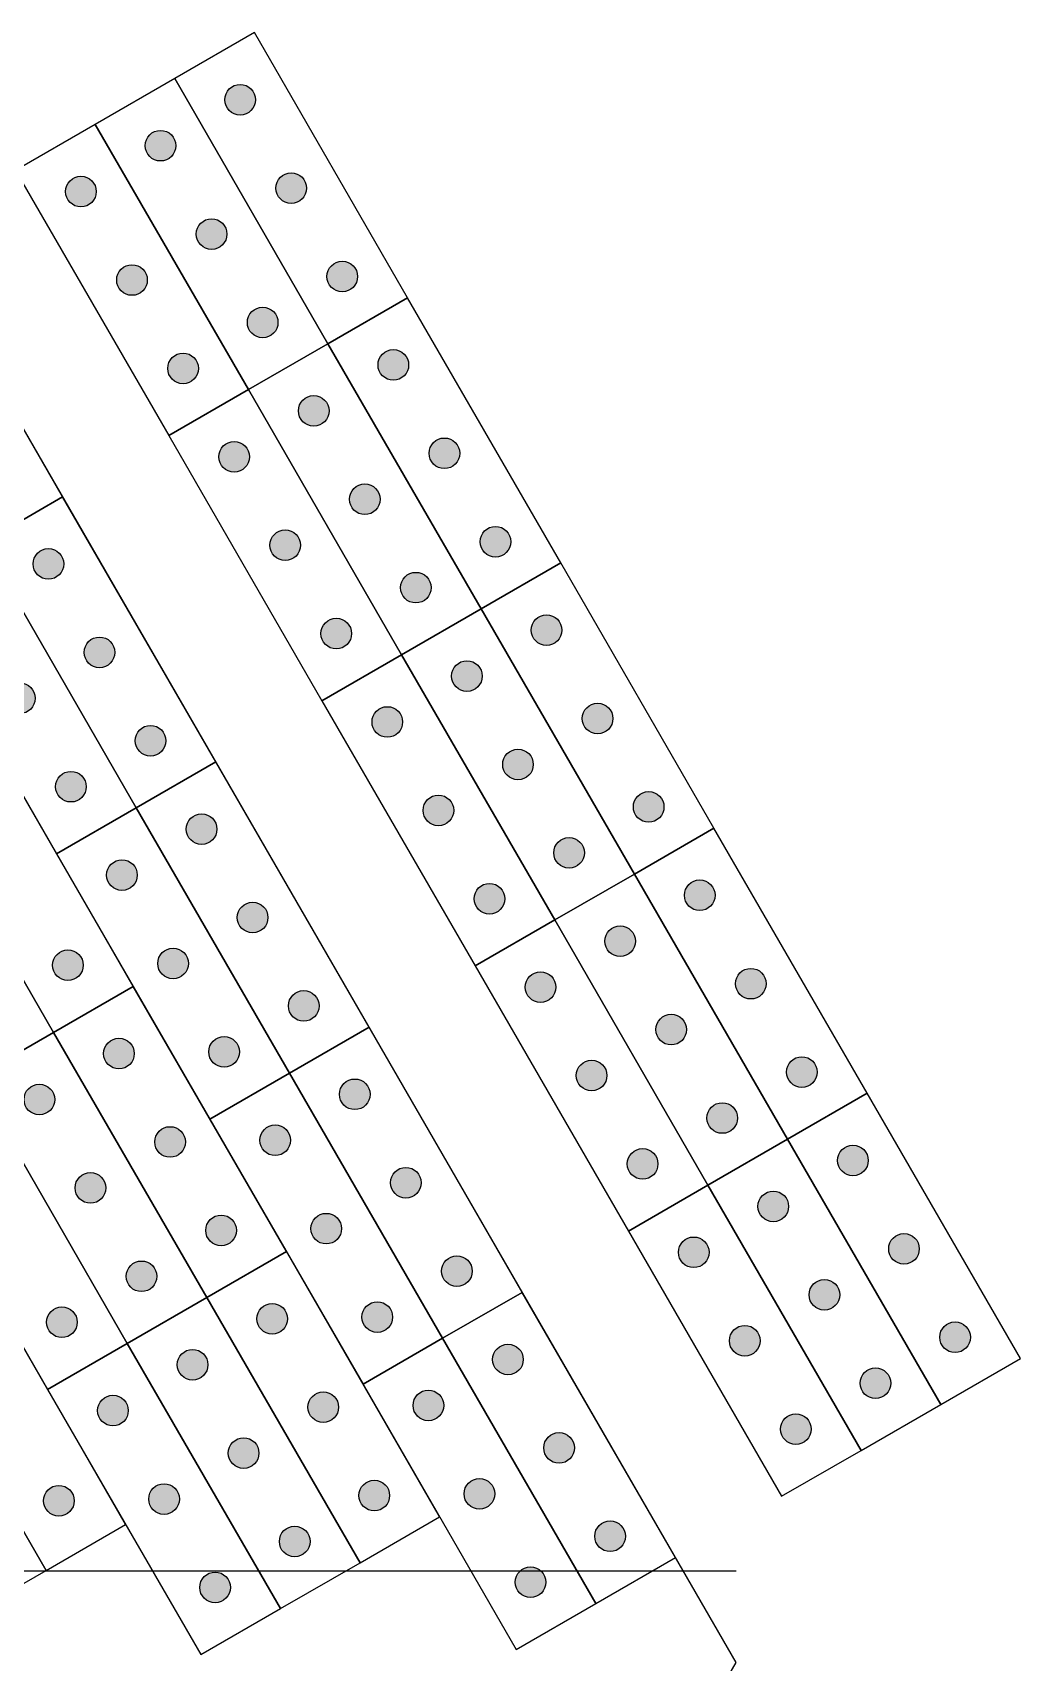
# Model space of a CAD drawing. Header units: millimetres. Extents: x 1388 to 8110, y -1425 to 5021.
# Drawn here: x 2894.8 to 3056, y 471.6 to 737.8 of the extents above; entities that cross this region are included whole.
import ezdxf

# ---------------------------------------------------------------- set-up
doc = ezdxf.new("R2010")
doc.units = ezdxf.units.MM

msp = doc.modelspace()

# ---------------------------------------------------------------- hatches: boundary and pattern name
at = {"true_color": 0xf1eb1f}
h = msp.add_hatch(color=2, dxfattribs=at)
h.dxf.hatch_style = 1
h.paths.add_polyline_path([(2931.14, 726.811, 1), (2926.14, 726.811, 1)])
h = msp.add_hatch(color=2, dxfattribs=at)
h.dxf.hatch_style = 1
h.paths.add_polyline_path([(2918.15, 719.311, 1), (2913.15, 719.311, 1)])
h = msp.add_hatch(color=2, dxfattribs=at)
h.dxf.hatch_style = 1
h.paths.add_polyline_path([(2905.159, 711.811, 1), (2900.159, 711.811, 1)])
h = msp.add_hatch(color=2, dxfattribs=at)
h.dxf.hatch_style = 1
h.paths.add_polyline_path([(2939.474, 712.377, 1), (2934.474, 712.377, 1)])
h = msp.add_hatch(color=2, dxfattribs=at)
h.dxf.hatch_style = 1
h.paths.add_polyline_path([(2926.483, 704.877, 1), (2921.483, 704.877, 1)])
h = msp.add_hatch(color=2, dxfattribs=at)
h.dxf.hatch_style = 1
h.paths.add_polyline_path([(2947.807, 697.943, 1), (2942.807, 697.943, 1)])
h = msp.add_hatch(color=2, dxfattribs=at)
h.dxf.hatch_style = 1
h.paths.add_polyline_path([(2913.493, 697.377, 1), (2908.493, 697.377, 1)])
h = msp.add_hatch(color=2, dxfattribs=at)
h.dxf.hatch_style = 1
h.paths.add_polyline_path([(2934.817, 690.443, 1), (2929.817, 690.443, 1)])
h = msp.add_hatch(color=2, dxfattribs=at)
h.dxf.hatch_style = 1
h.paths.add_polyline_path([(2921.826, 682.943, 1), (2916.826, 682.943, 1)])
h = msp.add_hatch(color=2, dxfattribs=at)
h.dxf.hatch_style = 1
h.paths.add_polyline_path([(2956.14, 683.509, 1), (2951.14, 683.509, 1)])
h = msp.add_hatch(color=2, dxfattribs=at)
h.dxf.hatch_style = 1
h.paths.add_polyline_path([(2943.15, 676.009, 1), (2938.15, 676.009, 1)])
h = msp.add_hatch(color=2, dxfattribs=at)
h.dxf.hatch_style = 1
h.paths.add_polyline_path([(2930.159, 668.509, 1), (2925.159, 668.509, 1)])
h = msp.add_hatch(color=2, dxfattribs=at)
h.dxf.hatch_style = 1
h.paths.add_polyline_path([(2964.474, 669.076, 1), (2959.474, 669.076, 1)])
h = msp.add_hatch(color=2, dxfattribs=at)
h.dxf.hatch_style = 1
h.paths.add_polyline_path([(2951.483, 661.576, 1), (2946.483, 661.576, 1)])
h = msp.add_hatch(color=2, dxfattribs=at)
h.dxf.hatch_style = 1
h.paths.add_polyline_path([(2938.493, 654.076, 1), (2933.493, 654.076, 1)])
h = msp.add_hatch(color=2, dxfattribs=at)
h.dxf.hatch_style = 1
h.paths.add_polyline_path([(2972.807, 654.642, 1), (2967.807, 654.642, 1)])
h = msp.add_hatch(color=2, dxfattribs=at)
h.dxf.hatch_style = 1
h.paths.add_polyline_path([(2899.849, 651.009, 1), (2894.849, 651.009, 1)])
h = msp.add_hatch(color=2, dxfattribs=at)
h.dxf.hatch_style = 1
h.paths.add_polyline_path([(2959.817, 647.142, 1), (2954.817, 647.142, 1)])
h = msp.add_hatch(color=2, dxfattribs=at)
h.dxf.hatch_style = 1
h.paths.add_polyline_path([(2946.826, 639.642, 1), (2941.826, 639.642, 1)])
h = msp.add_hatch(color=2, dxfattribs=at)
h.dxf.hatch_style = 1
h.paths.add_polyline_path([(2981.14, 640.208, 1), (2976.14, 640.208, 1)])
h = msp.add_hatch(color=2, dxfattribs=at)
h.dxf.hatch_style = 1
h.paths.add_polyline_path([(2908.182, 636.576, 1), (2903.182, 636.576, 1)])
h = msp.add_hatch(color=2, dxfattribs=at)
h.dxf.hatch_style = 1
h.paths.add_polyline_path([(2968.15, 632.708, 1), (2963.15, 632.708, 1)])
h = msp.add_hatch(color=2, dxfattribs=at)
h.dxf.hatch_style = 1
h.paths.add_polyline_path([(2895.192, 629.076, 1), (2890.192, 629.076, 1)])
h = msp.add_hatch(color=2, dxfattribs=at)
h.dxf.hatch_style = 1
h.paths.add_polyline_path([(2989.474, 625.774, 1), (2984.474, 625.774, 1)])
h = msp.add_hatch(color=2, dxfattribs=at)
h.dxf.hatch_style = 1
h.paths.add_polyline_path([(2955.159, 625.208, 1), (2950.159, 625.208, 1)])
h = msp.add_hatch(color=2, dxfattribs=at)
h.dxf.hatch_style = 1
h.paths.add_polyline_path([(2916.515, 622.142, 1), (2911.515, 622.142, 1)])
h = msp.add_hatch(color=2, dxfattribs=at)
h.dxf.hatch_style = 1
h.paths.add_polyline_path([(2976.483, 618.274, 1), (2971.483, 618.274, 1)])
h = msp.add_hatch(color=2, dxfattribs=at)
h.dxf.hatch_style = 1
h.paths.add_polyline_path([(2903.525, 614.642, 1), (2898.525, 614.642, 1)])
h = msp.add_hatch(color=2, dxfattribs=at)
h.dxf.hatch_style = 1
h.paths.add_polyline_path([(2963.493, 610.774, 1), (2958.493, 610.774, 1)])
h = msp.add_hatch(color=2, dxfattribs=at)
h.dxf.hatch_style = 1
h.paths.add_polyline_path([(2997.807, 611.341, 1), (2992.807, 611.341, 1)])
h = msp.add_hatch(color=2, dxfattribs=at)
h.dxf.hatch_style = 1
h.paths.add_polyline_path([(2924.849, 607.708, 1), (2919.849, 607.708, 1)])
h = msp.add_hatch(color=2, dxfattribs=at)
h.dxf.hatch_style = 1
h.paths.add_polyline_path([(2984.817, 603.841, 1), (2979.817, 603.841, 1)])
h = msp.add_hatch(color=2, dxfattribs=at)
h.dxf.hatch_style = 1
h.paths.add_polyline_path([(2911.858, 600.208, 1), (2906.858, 600.208, 1)])
h = msp.add_hatch(color=2, dxfattribs=at)
h.dxf.hatch_style = 1
h.paths.add_polyline_path([(2971.826, 596.341, 1), (2966.826, 596.341, 1)])
h = msp.add_hatch(color=2, dxfattribs=at)
h.dxf.hatch_style = 1
h.paths.add_polyline_path([(3006.14, 596.907, 1), (3001.14, 596.907, 1)])
h = msp.add_hatch(color=2, dxfattribs=at)
h.dxf.hatch_style = 1
h.paths.add_polyline_path([(2933.182, 593.274, 1), (2928.182, 593.274, 1)])
h = msp.add_hatch(color=2, dxfattribs=at)
h.dxf.hatch_style = 1
h.paths.add_polyline_path([(2993.15, 589.407, 1), (2988.15, 589.407, 1)])
h = msp.add_hatch(color=2, dxfattribs=at)
h.dxf.hatch_style = 1
h.paths.add_polyline_path([(2920.192, 585.774, 1), (2915.192, 585.774, 1)])
h = msp.add_hatch(color=2, dxfattribs=at)
h.dxf.hatch_style = 1
h.paths.add_polyline_path([(2903.034, 585.491, 1), (2898.034, 585.491, 1)])
h = msp.add_hatch(color=2, dxfattribs=at)
h.dxf.hatch_style = 1
h.paths.add_polyline_path([(2980.159, 581.907, 1), (2975.159, 581.907, 1)])
h = msp.add_hatch(color=2, dxfattribs=at)
h.dxf.hatch_style = 1
h.paths.add_polyline_path([(3014.474, 582.473, 1), (3009.474, 582.473, 1)])
h = msp.add_hatch(color=2, dxfattribs=at)
h.dxf.hatch_style = 1
h.paths.add_polyline_path([(2941.515, 578.841, 1), (2936.515, 578.841, 1)])
h = msp.add_hatch(color=2, dxfattribs=at)
h.dxf.hatch_style = 1
h.paths.add_polyline_path([(3001.483, 574.973, 1), (2996.483, 574.973, 1)])
h = msp.add_hatch(color=2, dxfattribs=at)
h.dxf.hatch_style = 1
h.paths.add_polyline_path([(2911.368, 571.058, 1), (2906.368, 571.058, 1)])
h = msp.add_hatch(color=2, dxfattribs=at)
h.dxf.hatch_style = 1
h.paths.add_polyline_path([(2928.525, 571.341, 1), (2923.525, 571.341, 1)])
h = msp.add_hatch(color=2, dxfattribs=at)
h.dxf.hatch_style = 1
h.paths.add_polyline_path([(2988.493, 567.473, 1), (2983.493, 567.473, 1)])
h = msp.add_hatch(color=2, dxfattribs=at)
h.dxf.hatch_style = 1
h.paths.add_polyline_path([(3022.807, 568.039, 1), (3017.807, 568.039, 1)])
h = msp.add_hatch(color=2, dxfattribs=at)
h.dxf.hatch_style = 1
h.paths.add_polyline_path([(2949.849, 564.407, 1), (2944.849, 564.407, 1)])
h = msp.add_hatch(color=2, dxfattribs=at)
h.dxf.hatch_style = 1
h.paths.add_polyline_path([(2898.377, 563.558, 1), (2893.377, 563.558, 1)])
h = msp.add_hatch(color=2, dxfattribs=at)
h.dxf.hatch_style = 1
h.paths.add_polyline_path([(3009.817, 560.539, 1), (3004.817, 560.539, 1)])
h = msp.add_hatch(color=2, dxfattribs=at)
h.dxf.hatch_style = 1
h.paths.add_polyline_path([(2919.701, 556.624, 1), (2914.701, 556.624, 1)])
h = msp.add_hatch(color=2, dxfattribs=at)
h.dxf.hatch_style = 1
h.paths.add_polyline_path([(2936.858, 556.907, 1), (2931.858, 556.907, 1)])
h = msp.add_hatch(color=2, dxfattribs=at)
h.dxf.hatch_style = 1
h.paths.add_polyline_path([(2996.826, 553.039, 1), (2991.826, 553.039, 1)])
h = msp.add_hatch(color=2, dxfattribs=at)
h.dxf.hatch_style = 1
h.paths.add_polyline_path([(3031.14, 553.606, 1), (3026.14, 553.606, 1)])
h = msp.add_hatch(color=2, dxfattribs=at)
h.dxf.hatch_style = 1
h.paths.add_polyline_path([(2906.711, 549.124, 1), (2901.711, 549.124, 1)])
h = msp.add_hatch(color=2, dxfattribs=at)
h.dxf.hatch_style = 1
h.paths.add_polyline_path([(2958.182, 549.973, 1), (2953.182, 549.973, 1)])
h = msp.add_hatch(color=2, dxfattribs=at)
h.dxf.hatch_style = 1
h.paths.add_polyline_path([(3018.15, 546.106, 1), (3013.15, 546.106, 1)])
h = msp.add_hatch(color=2, dxfattribs=at)
h.dxf.hatch_style = 1
h.paths.add_polyline_path([(2928.034, 542.19, 1), (2923.034, 542.19, 1)])
h = msp.add_hatch(color=2, dxfattribs=at)
h.dxf.hatch_style = 1
h.paths.add_polyline_path([(2945.192, 542.473, 1), (2940.192, 542.473, 1)])
h = msp.add_hatch(color=2, dxfattribs=at)
h.dxf.hatch_style = 1
h.paths.add_polyline_path([(3005.159, 538.606, 1), (3000.159, 538.606, 1)])
h = msp.add_hatch(color=2, dxfattribs=at)
h.dxf.hatch_style = 1
h.paths.add_polyline_path([(3039.474, 539.172, 1), (3034.474, 539.172, 1)])
h = msp.add_hatch(color=2, dxfattribs=at)
h.dxf.hatch_style = 1
h.paths.add_polyline_path([(2966.515, 535.539, 1), (2961.515, 535.539, 1)])
h = msp.add_hatch(color=2, dxfattribs=at)
h.dxf.hatch_style = 1
h.paths.add_polyline_path([(2915.044, 534.69, 1), (2910.044, 534.69, 1)])
h = msp.add_hatch(color=2, dxfattribs=at)
h.dxf.hatch_style = 1
h.paths.add_polyline_path([(3026.483, 531.672, 1), (3021.483, 531.672, 1)])
h = msp.add_hatch(color=2, dxfattribs=at)
h.dxf.hatch_style = 1
h.paths.add_polyline_path([(2902.054, 527.19, 1), (2897.054, 527.19, 1)])
h = msp.add_hatch(color=2, dxfattribs=at)
h.dxf.hatch_style = 1
h.paths.add_polyline_path([(2936.368, 527.756, 1), (2931.368, 527.756, 1)])
h = msp.add_hatch(color=2, dxfattribs=at)
h.dxf.hatch_style = 1
h.paths.add_polyline_path([(2953.525, 528.039, 1), (2948.525, 528.039, 1)])
h = msp.add_hatch(color=2, dxfattribs=at)
h.dxf.hatch_style = 1
h.paths.add_polyline_path([(3047.807, 524.738, 1), (3042.807, 524.738, 1)])
h = msp.add_hatch(color=2, dxfattribs=at)
h.dxf.hatch_style = 1
h.paths.add_polyline_path([(3013.493, 524.172, 1), (3008.493, 524.172, 1)])
h = msp.add_hatch(color=2, dxfattribs=at)
h.dxf.hatch_style = 1
h.paths.add_polyline_path([(2923.377, 520.256, 1), (2918.377, 520.256, 1)])
h = msp.add_hatch(color=2, dxfattribs=at)
h.dxf.hatch_style = 1
h.paths.add_polyline_path([(2974.849, 521.106, 1), (2969.849, 521.106, 1)])
h = msp.add_hatch(color=2, dxfattribs=at)
h.dxf.hatch_style = 1
h.paths.add_polyline_path([(3034.817, 517.238, 1), (3029.817, 517.238, 1)])
h = msp.add_hatch(color=2, dxfattribs=at)
h.dxf.hatch_style = 1
h.paths.add_polyline_path([(2910.387, 512.756, 1), (2905.387, 512.756, 1)])
h = msp.add_hatch(color=2, dxfattribs=at)
h.dxf.hatch_style = 1
h.paths.add_polyline_path([(2944.701, 513.323, 1), (2939.701, 513.323, 1)])
h = msp.add_hatch(color=2, dxfattribs=at)
h.dxf.hatch_style = 1
h.paths.add_polyline_path([(2961.858, 513.606, 1), (2956.858, 513.606, 1)])
h = msp.add_hatch(color=2, dxfattribs=at)
h.dxf.hatch_style = 1
h.paths.add_polyline_path([(3021.826, 509.738, 1), (3016.826, 509.738, 1)])
h = msp.add_hatch(color=2, dxfattribs=at)
h.dxf.hatch_style = 1
h.paths.add_polyline_path([(2931.711, 505.823, 1), (2926.711, 505.823, 1)])
h = msp.add_hatch(color=2, dxfattribs=at)
h.dxf.hatch_style = 1
h.paths.add_polyline_path([(2983.182, 506.672, 1), (2978.182, 506.672, 1)])
h = msp.add_hatch(color=2, dxfattribs=at)
h.dxf.hatch_style = 1
h.paths.add_polyline_path([(2901.563, 498.039, 1), (2896.563, 498.039, 1)])
h = msp.add_hatch(color=2, dxfattribs=at)
h.dxf.hatch_style = 1
h.paths.add_polyline_path([(2918.72, 498.323, 1), (2913.72, 498.323, 1)])
h = msp.add_hatch(color=2, dxfattribs=at)
h.dxf.hatch_style = 1
h.paths.add_polyline_path([(2953.034, 498.889, 1), (2948.034, 498.889, 1)])
h = msp.add_hatch(color=2, dxfattribs=at)
h.dxf.hatch_style = 1
h.paths.add_polyline_path([(2970.192, 499.172, 1), (2965.192, 499.172, 1)])
h = msp.add_hatch(color=2, dxfattribs=at)
h.dxf.hatch_style = 1
h.paths.add_polyline_path([(2940.044, 491.389, 1), (2935.044, 491.389, 1)])
h = msp.add_hatch(color=2, dxfattribs=at)
h.dxf.hatch_style = 1
h.paths.add_polyline_path([(2991.515, 492.238, 1), (2986.515, 492.238, 1)])
h = msp.add_hatch(color=2, dxfattribs=at)
h.dxf.hatch_style = 1
h.paths.add_polyline_path([(2978.525, 484.738, 1), (2973.525, 484.738, 1)])
h = msp.add_hatch(color=2, dxfattribs=at)
h.dxf.hatch_style = 1
h.paths.add_polyline_path([(2927.054, 483.889, 1), (2922.054, 483.889, 1)])

# ---------------------------------------------------------------- linework, layer by layer
msp.add_line((2836.374, 486.621), (3009.579, 486.621))
for points in [[(2955.969, 694.476), (2930.969, 737.778), (2917.978, 730.278), (2942.978, 686.976)], [(2942.978, 686.976), (2917.978, 730.278), (2904.988, 722.778), (2929.988, 679.476)], [(2576.566, 721.621), (2432.229, 471.621), (2576.566, 221.621), (2865.241, 221.621), (3009.579, 471.621), (2865.241, 721.621)], [(2929.988, 679.476), (2904.988, 722.778), (2891.998, 715.278), (2916.998, 671.976)], [(2899.677, 661.976), (2874.677, 705.278), (2861.687, 697.778), (2886.687, 654.476)], [(2980.969, 651.175), (2955.969, 694.476), (2942.978, 686.976), (2967.978, 643.675)], [(2967.978, 643.675), (2942.978, 686.976), (2929.988, 679.476), (2954.988, 636.175)], [(2954.988, 636.175), (2929.988, 679.476), (2916.998, 671.976), (2941.998, 628.675)], [(2924.677, 618.675), (2899.677, 661.976), (2886.687, 654.476), (2911.687, 611.175)], [(2911.687, 611.175), (2886.687, 654.476), (2873.696, 646.976), (2898.696, 603.675)], [(3005.969, 607.874), (2980.969, 651.175), (2967.978, 643.675), (2992.978, 600.374)], [(2992.978, 600.374), (2967.978, 643.675), (2954.988, 636.175), (2979.988, 592.874)], [(2979.988, 592.874), (2954.988, 636.175), (2941.998, 628.675), (2966.998, 585.374)], [(2911.196, 582.024), (2886.196, 625.326), (2873.206, 617.826), (2898.206, 574.524)], [(2898.206, 574.524), (2873.206, 617.826), (2860.216, 610.326), (2885.216, 567.024)], [(2949.677, 575.374), (2924.677, 618.675), (2911.687, 611.175), (2936.687, 567.874)], [(2936.687, 567.874), (2911.687, 611.175), (2898.696, 603.675), (2923.696, 560.374)], [(3030.969, 564.573), (3005.969, 607.874), (2992.978, 600.374), (3017.978, 557.073)], [(3017.978, 557.073), (2992.978, 600.374), (2979.988, 592.874), (3004.988, 549.573)], [(3004.988, 549.573), (2979.988, 592.874), (2966.998, 585.374), (2991.998, 542.073)], [(2936.196, 538.723), (2911.196, 582.024), (2898.206, 574.524), (2923.206, 531.223)], [(2974.677, 532.073), (2949.677, 575.374), (2936.687, 567.874), (2961.687, 524.573)], [(2923.206, 531.223), (2898.206, 574.524), (2885.216, 567.024), (2910.216, 523.723)], [(2910.216, 523.723), (2885.216, 567.024), (2872.225, 559.524), (2897.225, 516.223)], [(2961.687, 524.573), (2936.687, 567.874), (2923.696, 560.374), (2948.696, 517.073)], [(3055.969, 521.271), (3030.969, 564.573), (3017.978, 557.073), (3042.978, 513.771)], [(3042.978, 513.771), (3017.978, 557.073), (3004.988, 549.573), (3029.988, 506.271)], [(3029.988, 506.271), (3004.988, 549.573), (2991.998, 542.073), (3016.998, 498.771)], [(2961.196, 495.422), (2936.196, 538.723), (2923.206, 531.223), (2948.206, 487.922)], [(2909.958, 494.169), (2884.958, 537.47), (2871.968, 529.97), (2896.968, 486.669)], [(2896.968, 486.669), (2871.968, 529.97), (2858.977, 522.47), (2883.977, 479.169)], [(2948.206, 487.922), (2923.206, 531.223), (2910.216, 523.723), (2935.216, 480.422)], [(2999.677, 488.771), (2974.677, 532.073), (2961.687, 524.573), (2986.687, 481.271)], [(2986.687, 481.271), (2961.687, 524.573), (2948.696, 517.073), (2973.696, 473.771)], [(2935.216, 480.422), (2910.216, 523.723), (2897.225, 516.223), (2922.225, 472.922)]]:
    msp.add_lwpolyline(points, close=True)
at = {"color": 2, "true_color": 0xf1eb1f}
for centre in [(2928.64, 726.811), (2915.65, 719.311), (2902.659, 711.811), (2936.974, 712.377), (2923.983, 704.877), (2945.307, 697.943), (2910.993, 697.377), (2932.317, 690.443), (2919.326, 682.943), (2953.64, 683.509), (2940.65, 676.009), (2927.659, 668.509), (2961.974, 669.076), (2948.983, 661.576), (2935.993, 654.076), (2970.307, 654.642), (2897.349, 651.009), (2957.317, 647.142), (2944.326, 639.642), (2978.64, 640.208), (2905.682, 636.576), (2965.65, 632.708), (2892.692, 629.076), (2986.974, 625.774), (2952.659, 625.208), (2914.015, 622.142), (2973.983, 618.274), (2901.025, 614.642), (2960.993, 610.774), (2995.307, 611.341), (2922.349, 607.708), (2982.317, 603.841), (2909.358, 600.208), (2969.326, 596.341), (3003.64, 596.907), (2930.682, 593.274), (2990.65, 589.407), (2917.692, 585.774), (2900.534, 585.491), (2977.659, 581.907), (3011.974, 582.473), (2939.015, 578.841), (2998.983, 574.973), (2908.868, 571.058), (2926.025, 571.341), (2985.993, 567.473), (3020.307, 568.039), (2947.349, 564.407), (2895.877, 563.558), (3007.317, 560.539), (2917.201, 556.624), (2934.358, 556.907), (2994.326, 553.039), (3028.64, 553.606), (2904.211, 549.124), (2955.682, 549.973), (3015.65, 546.106), (2925.534, 542.19), (2942.692, 542.473), (3002.659, 538.606), (3036.974, 539.172), (2964.015, 535.539), (2912.544, 534.69), (3023.983, 531.672), (2899.554, 527.19), (2933.868, 527.756), (2951.025, 528.039), (3045.307, 524.738), (3010.993, 524.172), (2920.877, 520.256), (2972.349, 521.106), (3032.317, 517.238), (2907.887, 512.756), (2942.201, 513.323), (2959.358, 513.606), (3019.326, 509.738), (2929.211, 505.823), (2980.682, 506.672), (2899.063, 498.039), (2916.22, 498.323), (2950.534, 498.889), (2967.692, 499.172), (2937.544, 491.389), (2989.015, 492.238), (2976.025, 484.738), (2924.554, 483.889)]:
    msp.add_circle(centre, 2.5, dxfattribs=at)

doc.saveas('drawing.dxf')
